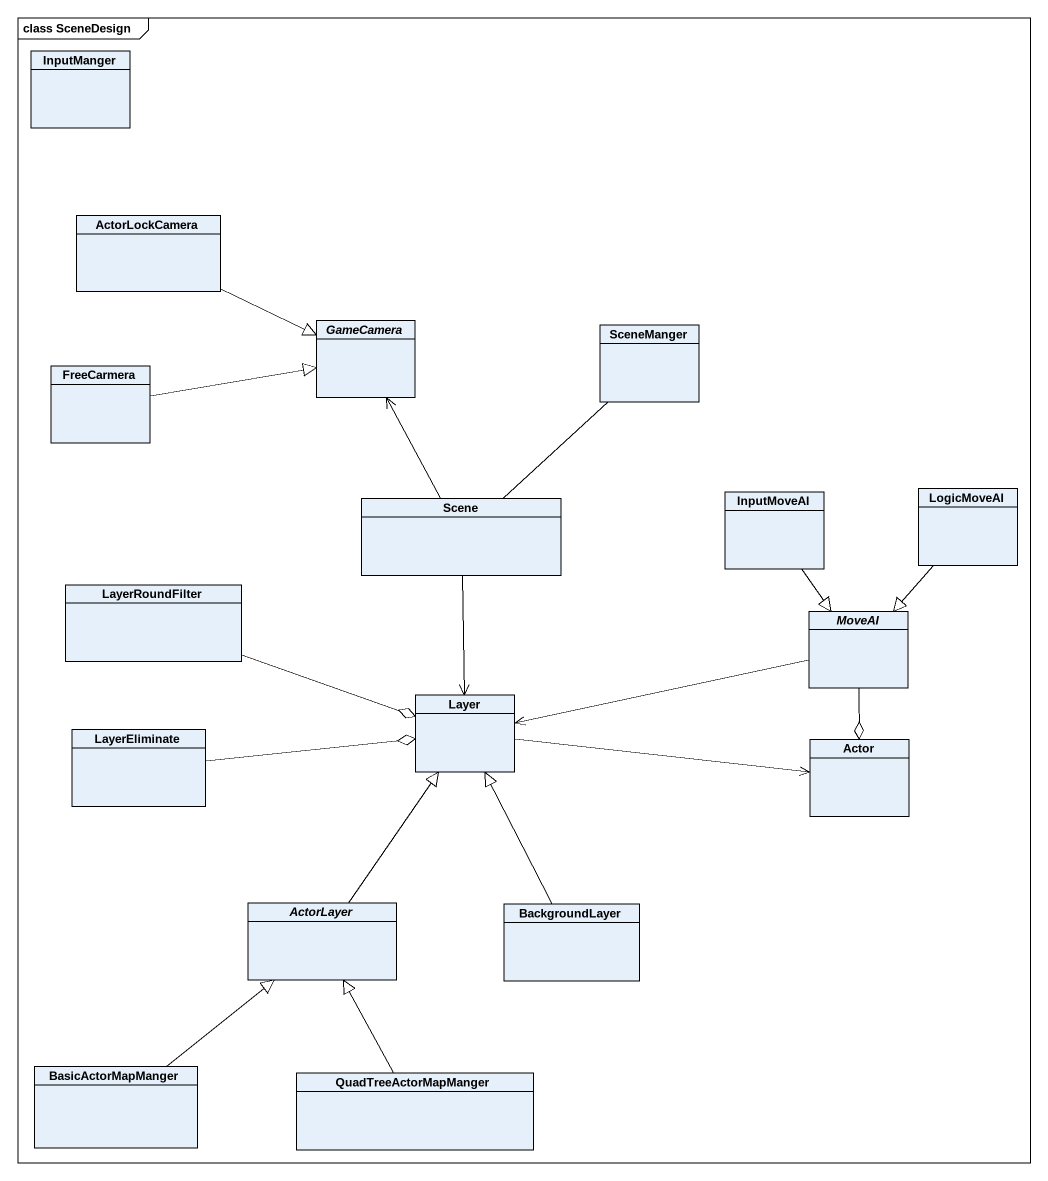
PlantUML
@startuml
mainframe class SceneDesign
hide circle
hide empty members
class InputManger
class ActorLockCamera
abstract class GameCamera
class SceneManger
class FreeCarmera
class Scene
class InputMoveAI
class LogicMoveAI
class LayerRoundFilter
abstract class MoveAI
class Layer
class LayerEliminate
class "Actor" as Actor_
abstract class ActorLayer
class BackgroundLayer
class BasicActorMapManger
class QuadTreeActorMapManger
ActorLockCamera -right-|> GameCamera
SceneManger -- Scene
FreeCarmera -right-|> GameCamera
Scene -up-> GameCamera
Scene --> Layer
InputMoveAI --|> MoveAI
LogicMoveAI --|> MoveAI
LayerRoundFilter -right-o Layer
MoveAI -left-> Layer
MoveAI --o Actor_
LayerEliminate -right-o Layer
Actor_ <-left- Layer
ActorLayer -up-|> Layer
BackgroundLayer -up-|> Layer
BasicActorMapManger -up-|> ActorLayer
QuadTreeActorMapManger -up-|> ActorLayer
@enduml
